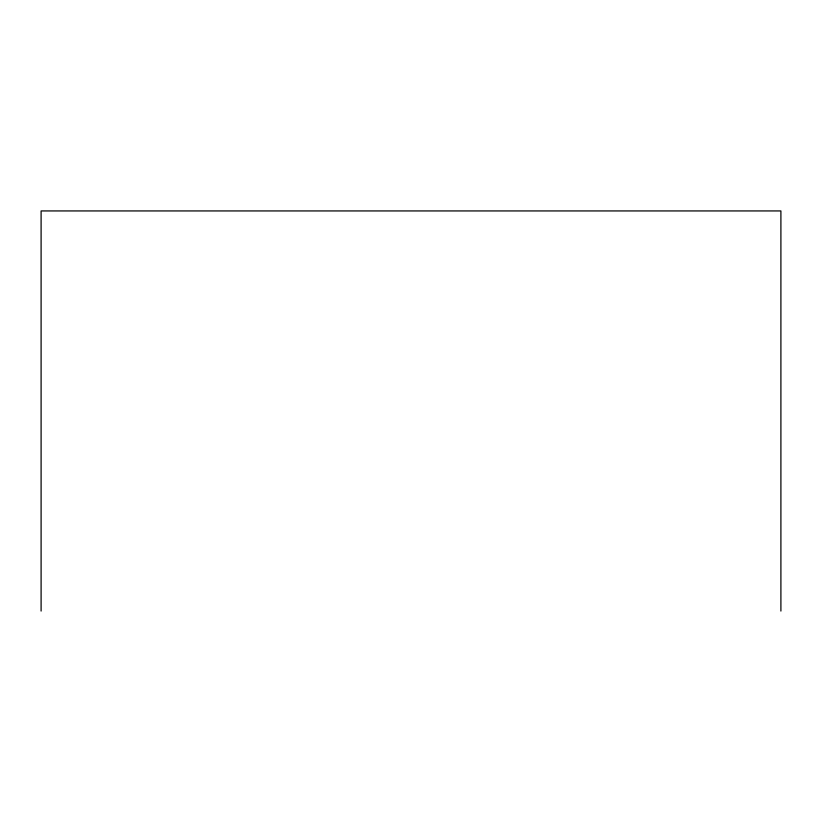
<?xml version="1.0" encoding="UTF-8"?>
<svg xmlns="http://www.w3.org/2000/svg" width="822" height="822" viewBox="0 0 822 822"><rect width="100%" height="100%" fill="white"/><g stroke="black" fill="none" stroke-linecap="round" stroke-linejoin="round"><path stroke-width="1.23" d="M780.9 611.065L780.9 210.935L41.1 210.935L41.1 611.065"/></g></svg>
